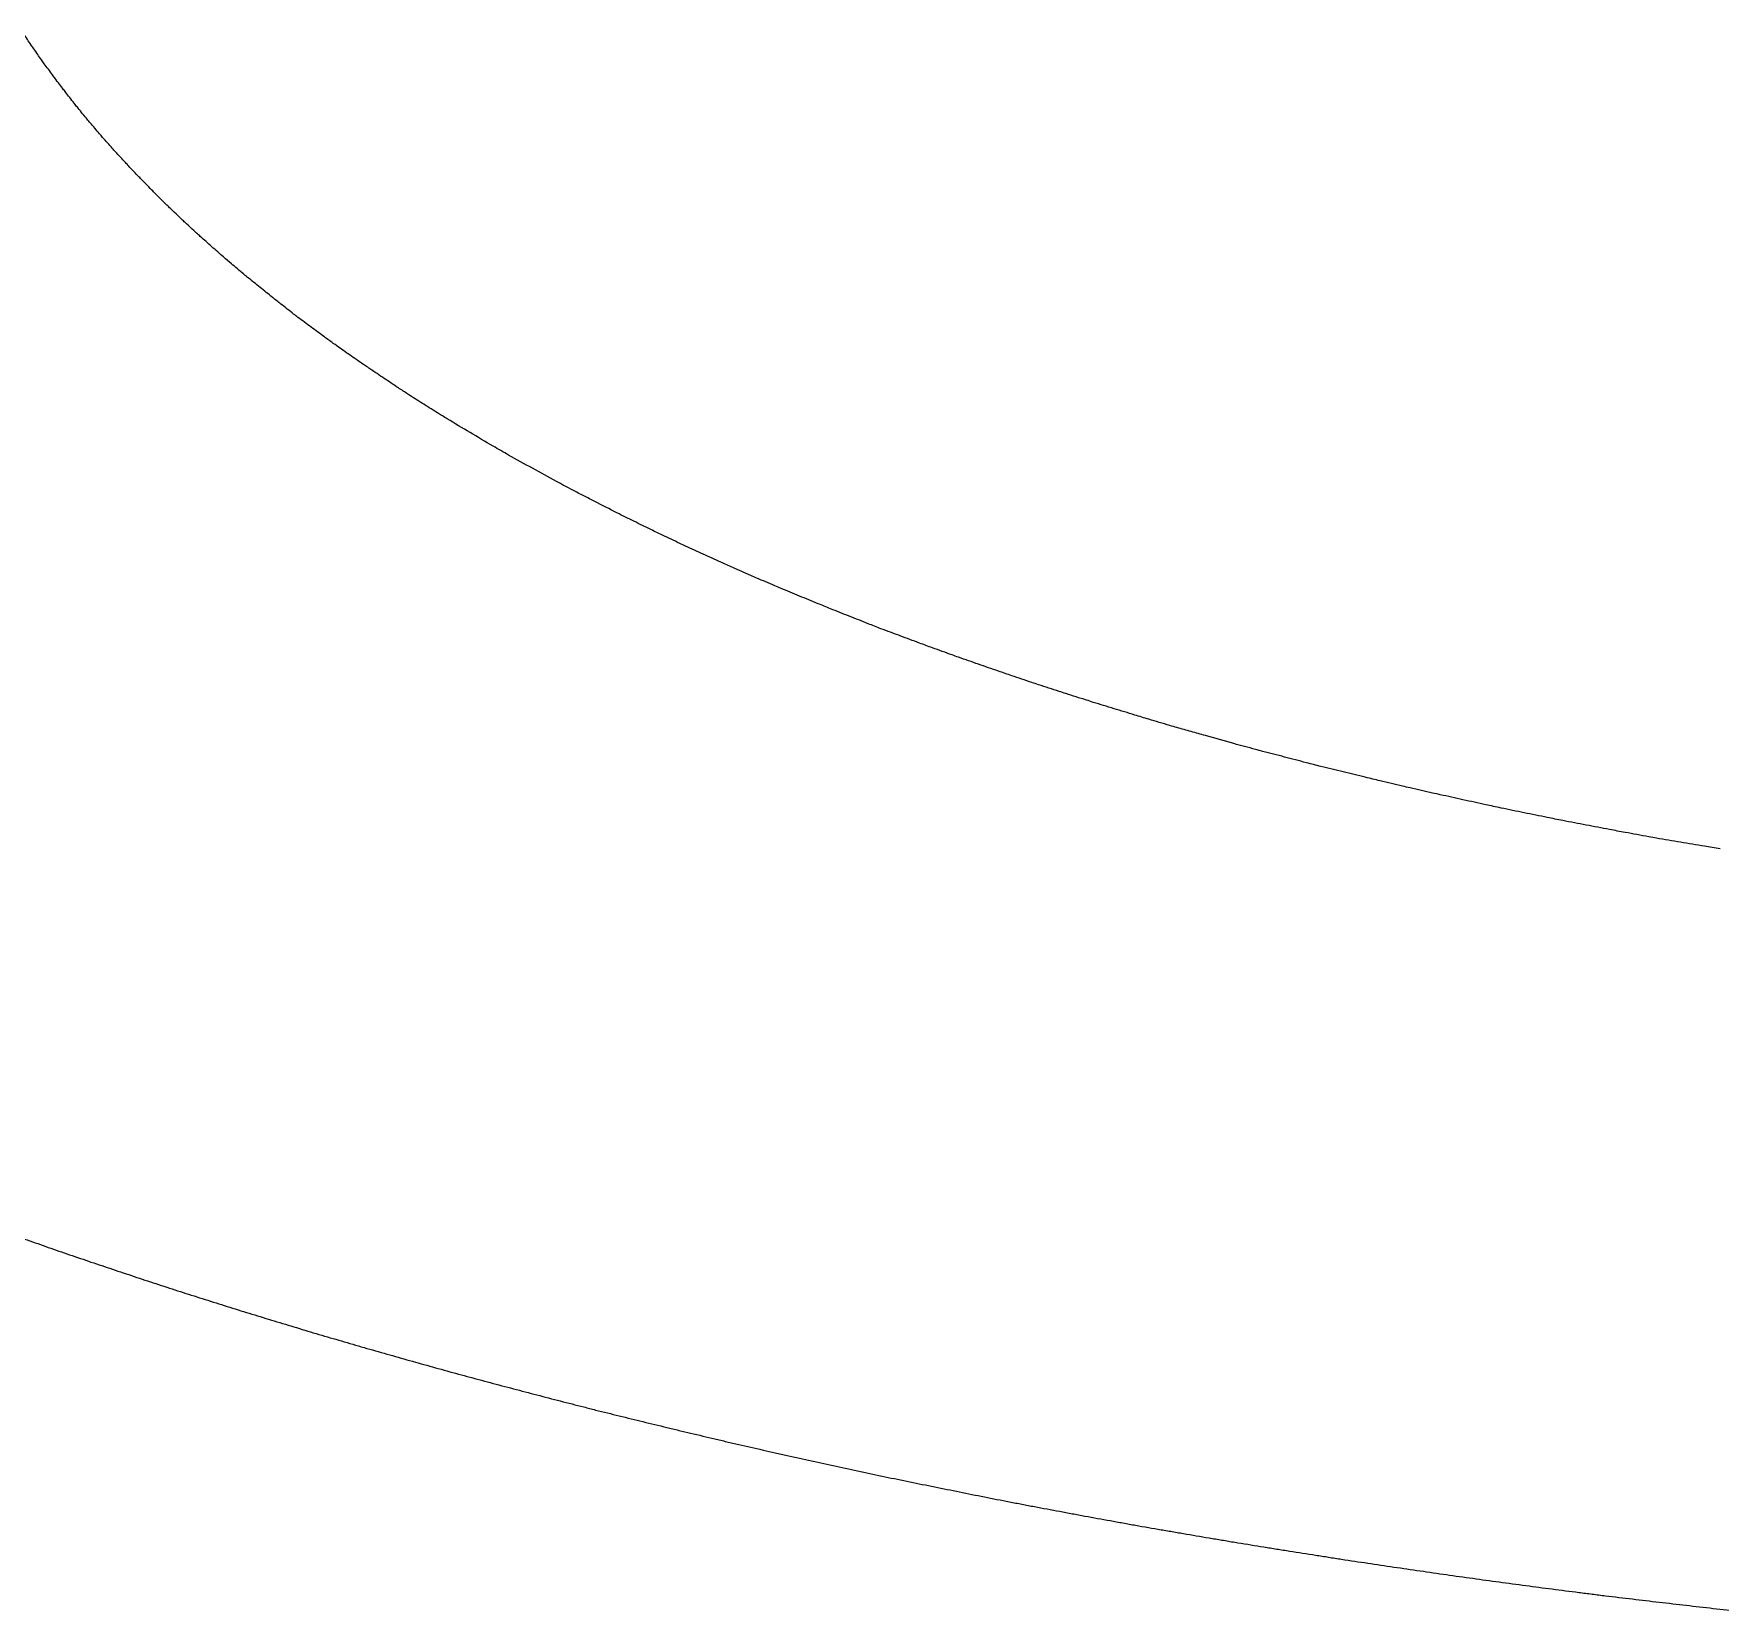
# Model space of a CAD drawing. Header units: millimetres. Extents: x 89860 to 502050, y -351975 to 882300.
# Drawn here: x 489123.223 to 489124.403, y -276691.047 to -276689.941 of the extents above; entities that cross this region are included whole.
import ezdxf

# ---------------------------------------------------------------- set-up
doc = ezdxf.new("R2010")
doc.units = ezdxf.units.MM
doc.header["$LTSCALE"] = 150
doc.layers.add('-----20 General Symbol', color=3, linetype='Continuous')
doc.layers.add('-----29 Cable Schedule', color=1, linetype='Continuous')

# ---------------------------------------------------------------- blocks, each defined once
blk = doc.blocks.new('A$C93139d4c')
at = {"layer": '-----20 General Symbol'}
for points, knots in [([(-30953.5534, -18779.9041), (-30953.5546, -18779.9023), (-30953.5557, -18779.9006), (-30953.5587, -18779.8962), (-30953.5605, -18779.8935), (-30953.564, -18779.8882), (-30953.5658, -18779.8856), (-30953.5676, -18779.883)], [0, 0, 0, 0, 0.25, 0.25, 0.625, 0.625, 1, 1, 1, 1]), ([(-30953.5387, -18779.9249), (-30953.5399, -18779.9232), (-30953.5411, -18779.9214), (-30953.5442, -18779.9171), (-30953.546, -18779.9145), (-30953.5497, -18779.9093), (-30953.5515, -18779.9067), (-30953.5534, -18779.9041)], [0, 0, 0, 0, 0.25, 0.25, 0.625, 0.625, 1, 1, 1, 1]), ([(-30953.5234, -18779.9457), (-30953.5247, -18779.944), (-30953.5259, -18779.9422), (-30953.5291, -18779.9379), (-30953.531, -18779.9353), (-30953.5348, -18779.9301), (-30953.5368, -18779.9275), (-30953.5387, -18779.9249)], [0, 0, 0, 0, 0.25, 0.25, 0.625, 0.625, 1, 1, 1, 1]), ([(-30953.5076, -18779.9665), (-30953.5089, -18779.9648), (-30953.5102, -18779.963), (-30953.5135, -18779.9587), (-30953.5155, -18779.9561), (-30953.5194, -18779.9509), (-30953.5214, -18779.9483), (-30953.5234, -18779.9457)], [0, 0, 0, 0, 0.25, 0.25, 0.625, 0.625, 1, 1, 1, 1]), ([(-30953.4912, -18779.9873), (-30953.4926, -18779.9855), (-30953.494, -18779.9838), (-30953.4974, -18779.9795), (-30953.4994, -18779.9769), (-30953.5035, -18779.9717), (-30953.5056, -18779.9691), (-30953.5076, -18779.9665)], [0, 0, 0, 0, 0.25, 0.25, 0.625, 0.625, 1, 1, 1, 1]), ([(-30953.4743, -18780.0078), (-30953.4757, -18780.0061), (-30953.4771, -18780.0044), (-30953.4807, -18780.0001), (-30953.4828, -18779.9975), (-30953.487, -18779.9924), (-30953.4891, -18779.9898), (-30953.4912, -18779.9873)], [0, 0, 0, 0, 0.25, 0.25, 0.625, 0.625, 1, 1, 1, 1]), ([(-30953.4569, -18780.028), (-30953.4584, -18780.0263), (-30953.4598, -18780.0246), (-30953.4634, -18780.0204), (-30953.4656, -18780.0179), (-30953.47, -18780.0128), (-30953.4722, -18780.0103), (-30953.4743, -18780.0078)], [0, 0, 0, 0, 0.25, 0.25, 0.625, 0.625, 1, 1, 1, 1]), ([(-30953.439, -18780.0482), (-30953.4405, -18780.0466), (-30953.442, -18780.0449), (-30953.4457, -18780.0407), (-30953.4479, -18780.0381), (-30953.4524, -18780.0331), (-30953.4547, -18780.0305), (-30953.4569, -18780.028)], [0, 0, 0, 0, 0.25, 0.25, 0.625, 0.625, 1, 1, 1, 1]), ([(-30953.4205, -18780.0682), (-30953.422, -18780.0665), (-30953.4235, -18780.0649), (-30953.4274, -18780.0607), (-30953.4297, -18780.0582), (-30953.4343, -18780.0532), (-30953.4367, -18780.0507), (-30953.439, -18780.0482)], [0, 0, 0, 0, 0.25, 0.25, 0.625, 0.625, 1, 1, 1, 1]), ([(-30953.4015, -18780.0881), (-30953.403, -18780.0865), (-30953.4046, -18780.0848), (-30953.4086, -18780.0807), (-30953.411, -18780.0782), (-30953.4157, -18780.0732), (-30953.4181, -18780.0707), (-30953.4205, -18780.0682)], [0, 0, 0, 0, 0.25, 0.25, 0.625, 0.625, 1, 1, 1, 1]), ([(-30953.3819, -18780.1081), (-30953.3836, -18780.1064), (-30953.3852, -18780.1047), (-30953.3893, -18780.1006), (-30953.3917, -18780.0981), (-30953.3966, -18780.0931), (-30953.399, -18780.0906), (-30953.4015, -18780.0881)], [0, 0, 0, 0, 0.25, 0.25, 0.625, 0.625, 1, 1, 1, 1]), ([(-30953.3619, -18780.1277), (-30953.3636, -18780.1261), (-30953.3652, -18780.1244), (-30953.3694, -18780.1203), (-30953.3719, -18780.1179), (-30953.3769, -18780.113), (-30953.3794, -18780.1105), (-30953.3819, -18780.1081)], [0, 0, 0, 0, 0.25, 0.25, 0.625, 0.625, 1, 1, 1, 1]), ([(-30953.3414, -18780.1473), (-30953.3431, -18780.1457), (-30953.3448, -18780.1441), (-30953.3491, -18780.14), (-30953.3516, -18780.1375), (-30953.3568, -18780.1326), (-30953.3593, -18780.1302), (-30953.3619, -18780.1277)], [0, 0, 0, 0, 0.25, 0.25, 0.625, 0.625, 1, 1, 1, 1]), ([(-30953.3203, -18780.1667), (-30953.322, -18780.1651), (-30953.3238, -18780.1635), (-30953.3282, -18780.1595), (-30953.3308, -18780.157), (-30953.3361, -18780.1522), (-30953.3387, -18780.1498), (-30953.3414, -18780.1473)], [0, 0, 0, 0, 0.25, 0.25, 0.625, 0.625, 1, 1, 1, 1]), ([(-30953.2767, -18780.2049), (-30953.2804, -18780.2017), (-30953.284, -18780.1986), (-30953.2932, -18780.1906), (-30953.2987, -18780.1859), (-30953.3095, -18780.1763), (-30953.3149, -18780.1715), (-30953.3203, -18780.1667)], [0, 0, 0, 0, 0.249994, 0.249994, 0.624992, 0.624992, 1, 1, 1, 1]), ([(-30953.2541, -18780.224), (-30953.256, -18780.2224), (-30953.2579, -18780.2208), (-30953.2626, -18780.2168), (-30953.2654, -18780.2144), (-30953.271, -18780.2097), (-30953.2739, -18780.2073), (-30953.2767, -18780.2049)], [0, 0, 0, 0, 0.25, 0.25, 0.625, 0.625, 1, 1, 1, 1]), ([(-30953.2075, -18780.2613), (-30953.2114, -18780.2582), (-30953.2153, -18780.2551), (-30953.2251, -18780.2473), (-30953.2309, -18780.2427), (-30953.2425, -18780.2333), (-30953.2483, -18780.2287), (-30953.2541, -18780.224)], [0, 0, 0, 0, 0.249999, 0.249999, 0.624999, 0.624999, 1, 1, 1, 1]), ([(-30953.1836, -18780.2799), (-30953.1856, -18780.2783), (-30953.1876, -18780.2768), (-30953.1926, -18780.2729), (-30953.1956, -18780.2706), (-30953.2015, -18780.266), (-30953.2045, -18780.2636), (-30953.2075, -18780.2613)], [0, 0, 0, 0, 0.25, 0.25, 0.625, 0.625, 1, 1, 1, 1]), ([(-30953.1341, -18780.3164), (-30953.1383, -18780.3133), (-30953.1424, -18780.3103), (-30953.1528, -18780.3027), (-30953.159, -18780.2982), (-30953.1713, -18780.289), (-30953.1774, -18780.2844), (-30953.1836, -18780.2799)], [0, 0, 0, 0, 0.249994, 0.249994, 0.624993, 0.624993, 1, 1, 1, 1]), ([(-30953.1086, -18780.3343), (-30953.1108, -18780.3328), (-30953.1129, -18780.3314), (-30953.1182, -18780.3276), (-30953.1214, -18780.3254), (-30953.1277, -18780.3209), (-30953.1309, -18780.3186), (-30953.1341, -18780.3164)], [0, 0, 0, 0, 0.25, 0.25, 0.625, 0.625, 1, 1, 1, 1]), ([(-30953.0828, -18780.3521), (-30953.0849, -18780.3506), (-30953.0871, -18780.3491), (-30953.0925, -18780.3454), (-30953.0957, -18780.3432), (-30953.1022, -18780.3388), (-30953.1054, -18780.3366), (-30953.1086, -18780.3343)], [0, 0, 0, 0, 0.25, 0.25, 0.625, 0.625, 1, 1, 1, 1]), ([(-30953.0296, -18780.3875), (-30953.0341, -18780.3845), (-30953.0385, -18780.3816), (-30953.0497, -18780.3742), (-30953.0564, -18780.3698), (-30953.0696, -18780.3609), (-30953.0762, -18780.3565), (-30953.0828, -18780.3521)], [0, 0, 0, 0, 0.249994, 0.249994, 0.624993, 0.624993, 1, 1, 1, 1]), ([(-30953.0023, -18780.4049), (-30953.0046, -18780.4034), (-30953.0069, -18780.402), (-30953.0125, -18780.3984), (-30953.016, -18780.3962), (-30953.0228, -18780.3918), (-30953.0262, -18780.3896), (-30953.0296, -18780.3875)], [0, 0, 0, 0, 0.25, 0.25, 0.625, 0.625, 1, 1, 1, 1]), ([(-30952.9746, -18780.422), (-30952.9769, -18780.4206), (-30952.9792, -18780.4192), (-30952.985, -18780.4156), (-30952.9885, -18780.4135), (-30952.9954, -18780.4092), (-30952.9989, -18780.407), (-30953.0023, -18780.4049)], [0, 0, 0, 0, 0.25, 0.25, 0.625, 0.625, 1, 1, 1, 1]), ([(-30952.8888, -18780.4727), (-30952.896, -18780.4685), (-30952.9033, -18780.4643), (-30952.9213, -18780.4538), (-30952.9321, -18780.4475), (-30952.9534, -18780.4348), (-30952.964, -18780.4284), (-30952.9746, -18780.422)], [0, 0, 0, 0, 0.249987, 0.249987, 0.624981, 0.624981, 1, 1, 1, 1]), ([(-30952.7991, -18780.5217), (-30952.8066, -18780.5177), (-30952.8142, -18780.5136), (-30952.833, -18780.5035), (-30952.8443, -18780.4973), (-30952.8666, -18780.485), (-30952.8777, -18780.4789), (-30952.8888, -18780.4727)], [0, 0, 0, 0, 0.249989, 0.249989, 0.624984, 0.624984, 1, 1, 1, 1]), ([(-30952.7371, -18780.5536), (-30952.7474, -18780.5483), (-30952.7577, -18780.543), (-30952.7732, -18780.535), (-30952.7784, -18780.5324), (-30952.7887, -18780.5271), (-30952.7939, -18780.5244), (-30952.7991, -18780.5217)], [0, 0, 0, 0, 0.5, 0.5, 0.75, 0.75, 1, 1, 1, 1]), ([(-30952.6735, -18780.5847), (-30952.6788, -18780.5821), (-30952.6842, -18780.5796), (-30952.6975, -18780.5731), (-30952.7055, -18780.5692), (-30952.7213, -18780.5614), (-30952.7292, -18780.5575), (-30952.7371, -18780.5536)], [0, 0, 0, 0, 0.249995, 0.249995, 0.624994, 0.624994, 1, 1, 1, 1]), ([(-30952.6411, -18780.6), (-30952.6438, -18780.5987), (-30952.6465, -18780.5975), (-30952.6533, -18780.5943), (-30952.6573, -18780.5924), (-30952.6654, -18780.5885), (-30952.6695, -18780.5866), (-30952.6735, -18780.5847)], [0, 0, 0, 0, 0.25, 0.25, 0.625, 0.625, 1, 1, 1, 1]), ([(-30952.5751, -18780.63), (-30952.5806, -18780.6275), (-30952.5862, -18780.625), (-30952.6, -18780.6188), (-30952.6082, -18780.6151), (-30952.6247, -18780.6075), (-30952.6329, -18780.6038), (-30952.6411, -18780.6)], [0, 0, 0, 0, 0.249996, 0.249996, 0.624994, 0.624994, 1, 1, 1, 1]), ([(-30952.5415, -18780.6448), (-30952.5443, -18780.6435), (-30952.5471, -18780.6423), (-30952.5541, -18780.6392), (-30952.5583, -18780.6374), (-30952.5667, -18780.6337), (-30952.5709, -18780.6319), (-30952.5751, -18780.63)], [0, 0, 0, 0, 0.25, 0.25, 0.625, 0.625, 1, 1, 1, 1]), ([(-30952.5075, -18780.6593), (-30952.5103, -18780.6581), (-30952.5132, -18780.6568), (-30952.5203, -18780.6538), (-30952.5245, -18780.652), (-30952.533, -18780.6484), (-30952.5373, -18780.6466), (-30952.5415, -18780.6448)], [0, 0, 0, 0, 0.25, 0.25, 0.625, 0.625, 1, 1, 1, 1]), ([(-30952.4384, -18780.6877), (-30952.4441, -18780.6853), (-30952.4499, -18780.683), (-30952.4644, -18780.6771), (-30952.4731, -18780.6735), (-30952.4903, -18780.6664), (-30952.4989, -18780.6628), (-30952.5075, -18780.6593)], [0, 0, 0, 0, 0.249996, 0.249996, 0.624995, 0.624995, 1, 1, 1, 1]), ([(-30952.3678, -18780.7156), (-30952.3737, -18780.7133), (-30952.3796, -18780.711), (-30952.3943, -18780.7052), (-30952.4031, -18780.7017), (-30952.4208, -18780.6947), (-30952.4296, -18780.6912), (-30952.4384, -18780.6877)], [0, 0, 0, 0, 0.249998, 0.249998, 0.624997, 0.624997, 1, 1, 1, 1]), ([(-30952.2956, -18780.7425), (-30952.3016, -18780.7403), (-30952.3077, -18780.738), (-30952.3227, -18780.7324), (-30952.3317, -18780.7291), (-30952.3498, -18780.7223), (-30952.3588, -18780.719), (-30952.3678, -18780.7156)], [0, 0, 0, 0, 0.249999, 0.249999, 0.624998, 0.624998, 1, 1, 1, 1]), ([(-30952.259, -18780.7557), (-30952.2621, -18780.7546), (-30952.2651, -18780.7535), (-30952.2727, -18780.7507), (-30952.2773, -18780.7491), (-30952.2865, -18780.7458), (-30952.291, -18780.7441), (-30952.2956, -18780.7425)], [0, 0, 0, 0, 0.25, 0.25, 0.625, 0.625, 1, 1, 1, 1]), ([(-30952.1847, -18780.7815), (-30952.1909, -18780.7793), (-30952.1971, -18780.7772), (-30952.2126, -18780.7718), (-30952.2219, -18780.7686), (-30952.2405, -18780.7621), (-30952.2497, -18780.7589), (-30952.259, -18780.7557)], [0, 0, 0, 0, 0.249999, 0.249999, 0.624998, 0.624998, 1, 1, 1, 1]), ([(-30952.147, -18780.7941), (-30952.1502, -18780.7931), (-30952.1533, -18780.792), (-30952.1612, -18780.7894), (-30952.1659, -18780.7878), (-30952.1753, -18780.7846), (-30952.18, -18780.7831), (-30952.1847, -18780.7815)], [0, 0, 0, 0, 0.25, 0.25, 0.625, 0.625, 1, 1, 1, 1]), ([(-30952.109, -18780.8065), (-30952.1122, -18780.8055), (-30952.1153, -18780.8045), (-30952.1233, -18780.8019), (-30952.128, -18780.8003), (-30952.1375, -18780.7972), (-30952.1423, -18780.7957), (-30952.147, -18780.7941)], [0, 0, 0, 0, 0.25, 0.25, 0.625, 0.625, 1, 1, 1, 1]), ([(-30952.0706, -18780.8187), (-30952.0738, -18780.8176), (-30952.077, -18780.8166), (-30952.085, -18780.8141), (-30952.0898, -18780.8126), (-30952.0994, -18780.8096), (-30952.1042, -18780.808), (-30952.109, -18780.8065)], [0, 0, 0, 0, 0.25, 0.25, 0.625, 0.625, 1, 1, 1, 1]), ([(-30951.9929, -18780.8424), (-30951.9994, -18780.8404), (-30952.0059, -18780.8385), (-30952.0221, -18780.8335), (-30952.0318, -18780.8306), (-30952.0512, -18780.8246), (-30952.0609, -18780.8216), (-30952.0706, -18780.8187)], [0, 0, 0, 0, 0.249998, 0.249998, 0.624998, 0.624998, 1, 1, 1, 1]), ([(-30951.9535, -18780.854), (-30951.9568, -18780.8531), (-30951.9601, -18780.8521), (-30951.9683, -18780.8497), (-30951.9732, -18780.8482), (-30951.9831, -18780.8453), (-30951.988, -18780.8439), (-30951.9929, -18780.8424)], [0, 0, 0, 0, 0.25, 0.25, 0.625, 0.625, 1, 1, 1, 1]), ([(-30951.8738, -18780.8765), (-30951.8871, -18780.8727), (-30951.9003, -18780.8689), (-30951.9202, -18780.8633), (-30951.9269, -18780.8615), (-30951.9402, -18780.8577), (-30951.9469, -18780.8559), (-30951.9535, -18780.854)], [0, 0, 0, 0, 0.5, 0.5, 0.75, 0.75, 1, 1, 1, 1]), ([(-30951.8335, -18780.8873), (-30951.8369, -18780.8864), (-30951.8402, -18780.8855), (-30951.8486, -18780.8833), (-30951.8537, -18780.8819), (-30951.8638, -18780.8792), (-30951.8688, -18780.8778), (-30951.8738, -18780.8765)], [0, 0, 0, 0, 0.25, 0.25, 0.625, 0.625, 1, 1, 1, 1]), ([(-30951.7519, -18780.9085), (-30951.7587, -18780.9067), (-30951.7655, -18780.905), (-30951.7826, -18780.9006), (-30951.7928, -18780.8979), (-30951.8131, -18780.8926), (-30951.8233, -18780.89), (-30951.8335, -18780.8873)], [0, 0, 0, 0, 0.249999, 0.249999, 0.624998, 0.624998, 1, 1, 1, 1]), ([(-30951.6691, -18780.9286), (-30951.676, -18780.927), (-30951.6829, -18780.9253), (-30951.7002, -18780.9211), (-30951.7105, -18780.9186), (-30951.7312, -18780.9136), (-30951.7416, -18780.911), (-30951.7519, -18780.9085)], [0, 0, 0, 0, 0.249999, 0.249999, 0.624998, 0.624998, 1, 1, 1, 1]), ([(-30951.6272, -18780.9385), (-30951.6307, -18780.9377), (-30951.6342, -18780.9368), (-30951.6429, -18780.9348), (-30951.6481, -18780.9336), (-30951.6586, -18780.9311), (-30951.6638, -18780.9299), (-30951.6691, -18780.9286)], [0, 0, 0, 0, 0.25, 0.25, 0.625, 0.625, 1, 1, 1, 1]), ([(-30951.5851, -18780.948), (-30951.5886, -18780.9472), (-30951.5921, -18780.9464), (-30951.6009, -18780.9444), (-30951.6061, -18780.9433), (-30951.6167, -18780.9409), (-30951.6219, -18780.9397), (-30951.6272, -18780.9385)], [0, 0, 0, 0, 0.25, 0.25, 0.625, 0.625, 1, 1, 1, 1]), ([(-30951.4999, -18780.9666), (-30951.507, -18780.9651), (-30951.5141, -18780.9636), (-30951.5319, -18780.9597), (-30951.5425, -18780.9574), (-30951.5638, -18780.9527), (-30951.5744, -18780.9504), (-30951.5851, -18780.948)], [0, 0, 0, 0, 0.249999, 0.249999, 0.624999, 0.624999, 1, 1, 1, 1]), ([(-30951.4136, -18780.9842), (-30951.4208, -18780.9828), (-30951.428, -18780.9813), (-30951.446, -18780.9777), (-30951.4567, -18780.9755), (-30951.4783, -18780.9711), (-30951.4891, -18780.9689), (-30951.4999, -18780.9666)], [0, 0, 0, 0, 0.25, 0.25, 0.624999, 0.624999, 1, 1, 1, 1]), ([(-30951.3262, -18781.0008), (-30951.3335, -18780.9995), (-30951.3408, -18780.9981), (-30951.359, -18780.9946), (-30951.3699, -18780.9926), (-30951.3917, -18780.9884), (-30951.4026, -18780.9863), (-30951.4136, -18780.9842)], [0, 0, 0, 0, 0.25, 0.25, 0.625, 0.625, 1, 1, 1, 1]), ([(-30951.2821, -18781.0089), (-30951.2857, -18781.0082), (-30951.2894, -18781.0075), (-30951.2986, -18781.0059), (-30951.3041, -18781.0049), (-30951.3152, -18781.0028), (-30951.3207, -18781.0018), (-30951.3262, -18781.0008)], [0, 0, 0, 0, 0.25, 0.25, 0.625, 0.625, 1, 1, 1, 1]), ([(-30951.1931, -18781.0239), (-30951.2005, -18781.0227), (-30951.2079, -18781.0214), (-30951.2265, -18781.0183), (-30951.2376, -18781.0164), (-30951.2598, -18781.0126), (-30951.2709, -18781.0108), (-30951.2821, -18781.0089)], [0, 0, 0, 0, 0.25, 0.25, 0.624999, 0.624999, 1, 1, 1, 1]), ([(-30953.5811, -18781.5647), (-30953.5712, -18781.5681), (-30953.5614, -18781.5716), (-30953.5465, -18781.5767), (-30953.5416, -18781.5784), (-30953.5317, -18781.5819), (-30953.5268, -18781.5836), (-30953.5219, -18781.5853)], [0, 0, 0, 0, 0.5, 0.5, 0.75, 0.75, 1, 1, 1, 1]), ([(-30953.5219, -18781.5853), (-30953.5119, -18781.5888), (-30953.5019, -18781.5922), (-30953.4869, -18781.5973), (-30953.4819, -18781.599), (-30953.472, -18781.6024), (-30953.467, -18781.6041), (-30953.462, -18781.6058)], [0, 0, 0, 0, 0.5, 0.5, 0.75, 0.75, 1, 1, 1, 1]), ([(-30953.462, -18781.6058), (-30953.4519, -18781.6091), (-30953.4419, -18781.6125), (-30953.4267, -18781.6175), (-30953.4217, -18781.6192), (-30953.4116, -18781.6226), (-30953.4066, -18781.6243), (-30953.4016, -18781.6259)], [0, 0, 0, 0, 0.5, 0.5, 0.75, 0.75, 1, 1, 1, 1]), ([(-30953.4016, -18781.6259), (-30953.3914, -18781.6293), (-30953.3812, -18781.6326), (-30953.366, -18781.6376), (-30953.3609, -18781.6392), (-30953.3507, -18781.6425), (-30953.3457, -18781.6442), (-30953.3406, -18781.6459)], [0, 0, 0, 0, 0.5, 0.5, 0.75, 0.75, 1, 1, 1, 1]), ([(-30953.3406, -18781.6459), (-30953.3303, -18781.6491), (-30953.32, -18781.6523), (-30953.3047, -18781.6572), (-30953.2995, -18781.6588), (-30953.2893, -18781.662), (-30953.2841, -18781.6637), (-30953.279, -18781.6653)], [0, 0, 0, 0, 0.5, 0.5, 0.75, 0.75, 1, 1, 1, 1]), ([(-30953.279, -18781.6653), (-30953.2687, -18781.6685), (-30953.2583, -18781.6717), (-30953.2428, -18781.6764), (-30953.2376, -18781.678), (-30953.2272, -18781.6812), (-30953.2221, -18781.6828), (-30953.2169, -18781.6844)], [0, 0, 0, 0, 0.5, 0.5, 0.75, 0.75, 1, 1, 1, 1]), ([(-30953.2169, -18781.6844), (-30953.2064, -18781.6876), (-30953.196, -18781.6907), (-30953.1803, -18781.6954), (-30953.1751, -18781.697), (-30953.1647, -18781.7002), (-30953.1595, -18781.7017), (-30953.1542, -18781.7033)], [0, 0, 0, 0, 0.5, 0.5, 0.75, 0.75, 1, 1, 1, 1]), ([(-30953.1542, -18781.7033), (-30953.1437, -18781.7064), (-30953.1332, -18781.7094), (-30953.1174, -18781.714), (-30953.1121, -18781.7156), (-30953.1016, -18781.7186), (-30953.0963, -18781.7202), (-30953.091, -18781.7217)], [0, 0, 0, 0, 0.5, 0.5, 0.75, 0.75, 1, 1, 1, 1]), ([(-30953.091, -18781.7217), (-30953.0804, -18781.7247), (-30953.0698, -18781.7277), (-30953.0538, -18781.7323), (-30953.0485, -18781.7338), (-30953.0379, -18781.7368), (-30953.0326, -18781.7383), (-30953.0273, -18781.7398)], [0, 0, 0, 0, 0.5, 0.5, 0.75, 0.75, 1, 1, 1, 1]), ([(-30953.0273, -18781.7398), (-30953.0166, -18781.7428), (-30953.0059, -18781.7458), (-30952.9898, -18781.7503), (-30952.9845, -18781.7517), (-30952.9738, -18781.7547), (-30952.9684, -18781.7562), (-30952.9631, -18781.7577)], [0, 0, 0, 0, 0.5, 0.5, 0.75, 0.75, 1, 1, 1, 1]), ([(-30952.9631, -18781.7577), (-30952.9522, -18781.7606), (-30952.9414, -18781.7635), (-30952.9252, -18781.7678), (-30952.9198, -18781.7693), (-30952.909, -18781.7722), (-30952.9036, -18781.7736), (-30952.8982, -18781.7751)], [0, 0, 0, 0, 0.5, 0.5, 0.75, 0.75, 1, 1, 1, 1]), ([(-30952.8982, -18781.7751), (-30952.8873, -18781.7779), (-30952.8764, -18781.7808), (-30952.8601, -18781.7851), (-30952.8547, -18781.7865), (-30952.8438, -18781.7893), (-30952.8384, -18781.7908), (-30952.8329, -18781.7922)], [0, 0, 0, 0, 0.5, 0.5, 0.75, 0.75, 1, 1, 1, 1]), ([(-30952.8329, -18781.7922), (-30952.8219, -18781.795), (-30952.811, -18781.7978), (-30952.7945, -18781.802), (-30952.789, -18781.8034), (-30952.7781, -18781.8062), (-30952.7726, -18781.8077), (-30952.7671, -18781.8091)], [0, 0, 0, 0, 0.5, 0.5, 0.75, 0.75, 1, 1, 1, 1]), ([(-30952.7671, -18781.8091), (-30952.7561, -18781.8118), (-30952.745, -18781.8145), (-30952.7284, -18781.8186), (-30952.7229, -18781.82), (-30952.7118, -18781.8227), (-30952.7063, -18781.8241), (-30952.7008, -18781.8254)], [0, 0, 0, 0, 0.5, 0.5, 0.75, 0.75, 1, 1, 1, 1]), ([(-30952.7008, -18781.8254), (-30952.6897, -18781.8281), (-30952.6785, -18781.8308), (-30952.6618, -18781.8348), (-30952.6562, -18781.8362), (-30952.6451, -18781.8389), (-30952.6395, -18781.8402), (-30952.634, -18781.8415)], [0, 0, 0, 0, 0.5, 0.5, 0.75, 0.75, 1, 1, 1, 1]), ([(-30952.634, -18781.8415), (-30952.6228, -18781.8442), (-30952.6115, -18781.8468), (-30952.5947, -18781.8508), (-30952.5891, -18781.8521), (-30952.5779, -18781.8548), (-30952.5723, -18781.8561), (-30952.5666, -18781.8574)], [0, 0, 0, 0, 0.5, 0.5, 0.75, 0.75, 1, 1, 1, 1]), ([(-30952.5666, -18781.8574), (-30952.5553, -18781.86), (-30952.544, -18781.8625), (-30952.5271, -18781.8664), (-30952.5215, -18781.8676), (-30952.5102, -18781.8702), (-30952.5045, -18781.8715), (-30952.4989, -18781.8728)], [0, 0, 0, 0, 0.5, 0.5, 0.75, 0.75, 1, 1, 1, 1]), ([(-30952.4989, -18781.8728), (-30952.476, -18781.8777), (-30952.4533, -18781.8827), (-30952.419, -18781.8901), (-30952.4076, -18781.8926), (-30952.3847, -18781.8976), (-30952.3733, -18781.9), (-30952.3619, -18781.9025)], [0, 0, 0, 0, 0.5, 0.5, 0.75, 0.75, 1, 1, 1, 1]), ([(-30952.3619, -18781.9025), (-30952.3387, -18781.9072), (-30952.3156, -18781.912), (-30952.2809, -18781.919), (-30952.2693, -18781.9213), (-30952.2461, -18781.926), (-30952.2345, -18781.9284), (-30952.223, -18781.9307)], [0, 0, 0, 0, 0.5, 0.5, 0.75, 0.75, 1, 1, 1, 1]), ([(-30952.223, -18781.9307), (-30952.2113, -18781.933), (-30952.1996, -18781.9353), (-30952.1821, -18781.9387), (-30952.1762, -18781.9398), (-30952.1645, -18781.9421), (-30952.1587, -18781.9432), (-30952.1529, -18781.9443)], [0, 0, 0, 0, 0.5, 0.5, 0.75, 0.75, 1, 1, 1, 1]), ([(-30952.1529, -18781.9443), (-30952.1411, -18781.9465), (-30952.1293, -18781.9487), (-30952.1117, -18781.952), (-30952.1058, -18781.9531), (-30952.0941, -18781.9553), (-30952.0882, -18781.9564), (-30952.0823, -18781.9575)], [0, 0, 0, 0, 0.5, 0.5, 0.75, 0.75, 1, 1, 1, 1]), ([(-30952.0823, -18781.9575), (-30952.0705, -18781.9596), (-30952.0586, -18781.9618), (-30952.0409, -18781.965), (-30952.035, -18781.9661), (-30952.0231, -18781.9682), (-30952.0172, -18781.9693), (-30952.0113, -18781.9704)], [0, 0, 0, 0, 0.5, 0.5, 0.75, 0.75, 1, 1, 1, 1]), ([(-30952.0113, -18781.9704), (-30951.9994, -18781.9724), (-30951.9875, -18781.9745), (-30951.9696, -18781.9776), (-30951.9637, -18781.9786), (-30951.9518, -18781.9807), (-30951.9458, -18781.9817), (-30951.9399, -18781.9827)], [0, 0, 0, 0, 0.5, 0.5, 0.75, 0.75, 1, 1, 1, 1]), ([(-30951.9399, -18781.9827), (-30951.9279, -18781.9848), (-30951.9159, -18781.9868), (-30951.8979, -18781.9898), (-30951.8919, -18781.9908), (-30951.88, -18781.9929), (-30951.874, -18781.9939), (-30951.868, -18781.9949)], [0, 0, 0, 0, 0.5, 0.5, 0.75, 0.75, 1, 1, 1, 1]), ([(-30951.868, -18781.9949), (-30951.8559, -18781.9968), (-30951.8439, -18781.9988), (-30951.8258, -18782.0017), (-30951.8198, -18782.0027), (-30951.8078, -18782.0046), (-30951.8017, -18782.0056), (-30951.7957, -18782.0065)], [0, 0, 0, 0, 0.5, 0.5, 0.75, 0.75, 1, 1, 1, 1]), ([(-30951.7957, -18782.0065), (-30951.7836, -18782.0084), (-30951.7715, -18782.0103), (-30951.7533, -18782.0132), (-30951.7472, -18782.0141), (-30951.7351, -18782.016), (-30951.7291, -18782.017), (-30951.723, -18782.0179)], [0, 0, 0, 0, 0.5, 0.5, 0.75, 0.75, 1, 1, 1, 1]), ([(-30951.723, -18782.0179), (-30951.6986, -18782.0216), (-30951.6743, -18782.0253), (-30951.6376, -18782.0306), (-30951.6254, -18782.0324), (-30951.6009, -18782.036), (-30951.5886, -18782.0377), (-30951.5764, -18782.0395)], [0, 0, 0, 0, 0.5, 0.5, 0.75, 0.75, 1, 1, 1, 1]), ([(-30951.5764, -18782.0395), (-30951.5517, -18782.0429), (-30951.5272, -18782.0464), (-30951.4901, -18782.0514), (-30951.4777, -18782.053), (-30951.4529, -18782.0563), (-30951.4406, -18782.058), (-30951.4282, -18782.0596)], [0, 0, 0, 0, 0.5, 0.5, 0.75, 0.75, 1, 1, 1, 1]), ([(-30951.4282, -18782.0596), (-30951.4158, -18782.0612), (-30951.4033, -18782.0628), (-30951.3847, -18782.0651), (-30951.3785, -18782.0659), (-30951.366, -18782.0675), (-30951.3598, -18782.0683), (-30951.3536, -18782.0691)], [0, 0, 0, 0, 0.5, 0.5, 0.75, 0.75, 1, 1, 1, 1]), ([(-30951.3536, -18782.0691), (-30951.3285, -18782.0721), (-30951.3036, -18782.0751), (-30951.2659, -18782.0795), (-30951.2533, -18782.0809), (-30951.2282, -18782.0838), (-30951.2157, -18782.0853), (-30951.2031, -18782.0867)], [0, 0, 0, 0, 0.5, 0.5, 0.75, 0.75, 1, 1, 1, 1]), ([(-30951.2031, -18782.0867), (-30951.1905, -18782.0881), (-30951.1779, -18782.0895), (-30951.1589, -18782.0915), (-30951.1526, -18782.0922), (-30951.1399, -18782.0936), (-30951.1336, -18782.0943), (-30951.1273, -18782.095)], [0, 0, 0, 0, 0.5, 0.5, 0.75, 0.75, 1, 1, 1, 1])]:
    blk.add_open_spline(points, degree=3, knots=knots, dxfattribs=at)

msp = doc.modelspace()

# ---------------------------------------------------------------- block references
at = {"layer": '-----29 Cable Schedule', "xscale": 0.5, "yscale": 0.5, "zscale": 0.5}
msp.add_blockref('A$C93139d4c', (504600, -267300), dxfattribs=at)

doc.saveas('drawing.dxf')
